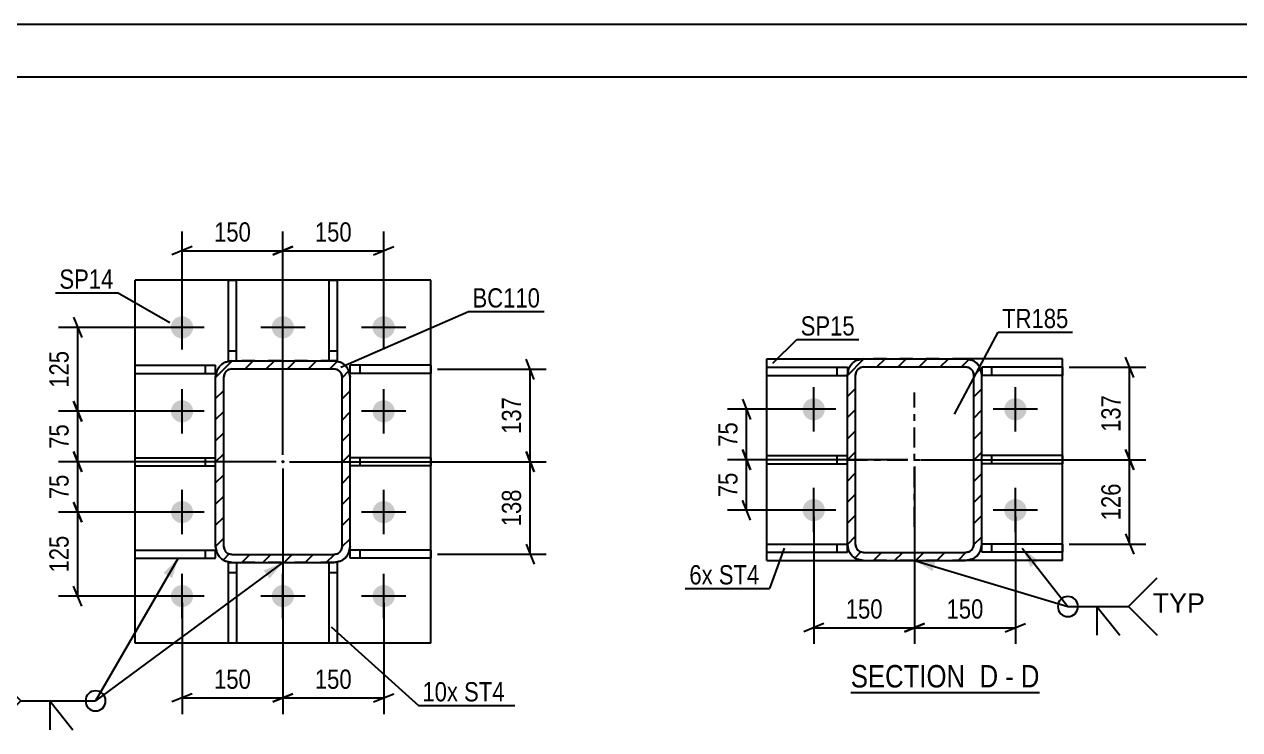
# Model space of a CAD drawing. Header units: millimetres. Extents: x -156 to 1033, y -616 to 225.
# Drawn here: x -64.5 to 116.4, y -424.5 to -319.5 of the extents above; entities that cross this region are included whole.
import ezdxf

# ---------------------------------------------------------------- set-up
doc = ezdxf.new("R2010")
doc.units = ezdxf.units.MM
doc.linetypes.add('DXK_LINE_DOT2', pattern=[3.9198, 1.9599, -1.9599])
doc.linetypes.add('DXK_LINE_DOT3', pattern=[5.9187, 2.979, -0.9799, 0.9799, -0.9799])
doc.styles.add('Arial', font='ARIAL.TTF', dxfattribs={"height": 0.2})
doc.styles.add('Arial Narrow', font='ARIALN.TTF', dxfattribs={"height": 0.2})

# ---------------------------------------------------------------- blocks, each defined once
blk = doc.blocks.new('Unknown-404205526-17 - 6060')
at = {"color": 6, "linetype": 'Continuous'}
blk.add_line((58.5, -418.98), (86.57, -418.98), dxfattribs=at)
at = {"color": 0, "linetype": 'Continuous'}
for points in [[(76.61, -418.23), (76.61, -414.73), (58.5, -414.73), (58.5, -418.23)], [(80.43, -418.23), (80.43, -414.73), (77.66, -414.73), (77.66, -418.23)], [(82.75, -418.23), (82.75, -414.73), (81.48, -414.73), (81.48, -418.23)], [(86.57, -418.23), (86.57, -414.73), (83.8, -414.73), (83.8, -418.23)]]:
    blk.add_wipeout(points, dxfattribs=at)
at = {"color": 7, "linetype": 'Continuous', "style": 'Arial Narrow'}
for s, p in [('SECTION ', (58.5, -418.23)), ('D', (77.66, -418.23)), ('D', (83.8, -418.23)), ('-', (81.48, -418.23))]:
    blk.add_text(s, height=3.34, dxfattribs=at).set_placement(p)
blk = doc.blocks.new('Part-404205526-3824 - 3719')
at = {"color": 2, "linetype": 'Continuous'}
for p, q in [((-48, -411.63), (-48, -357.63)), ((-4, -357.63), (-48, -357.63)), ((-4, -411.63), (-4, -357.63)), ((-4, -411.63), (-48, -411.63))]:
    blk.add_line(p, q, dxfattribs=at)
blk = doc.blocks.new('Part-404205526-3891 - 3719')
at = {"color": 2, "linetype": 'Continuous'}
for p, q in [((-48, -398.98), (-48, -397.78)), ((-48, -397.78), (-36, -397.78)), ((-36, -398.98), (-36, -397.78)), ((-48, -398.98), (-36, -398.98))]:
    blk.add_line(p, q, dxfattribs=at)
at = {"color": 7, "linetype": 'DXK_LINE_DOT2'}
blk.add_line((-37.5, -398.98), (-37.5, -397.78), dxfattribs=at)
blk = doc.blocks.new('Part-404205526-3876 - 3719')
at = {"color": 2, "linetype": 'Continuous'}
for p, q in [((-4, -397.78), (-16, -397.78)), ((-16, -398.98), (-16, -397.78)), ((-4, -397.78), (-4, -398.98)), ((-4, -398.98), (-16, -398.98))]:
    blk.add_line(p, q, dxfattribs=at)
at = {"color": 7, "linetype": 'DXK_LINE_DOT2'}
blk.add_line((-14.5, -398.98), (-14.5, -397.78), dxfattribs=at)
blk = doc.blocks.new('Part-404205526-3881 - 3719')
at = {"color": 2, "linetype": 'Continuous'}
for p, q in [((-4, -370.28), (-16, -370.28)), ((-16, -371.48), (-16, -370.28)), ((-4, -370.28), (-4, -371.48)), ((-4, -371.48), (-16, -371.48))]:
    blk.add_line(p, q, dxfattribs=at)
at = {"color": 7, "linetype": 'DXK_LINE_DOT2'}
blk.add_line((-14.5, -371.48), (-14.5, -370.28), dxfattribs=at)
blk = doc.blocks.new('Part-404205526-3886 - 3719')
at = {"color": 2, "linetype": 'Continuous'}
for p, q in [((-4, -384.03), (-16, -384.03)), ((-4, -384.03), (-4, -385.23)), ((-4, -385.23), (-16, -385.23))]:
    blk.add_line(p, q, dxfattribs=at)
at = {"color": 7, "linetype": 'DXK_LINE_DOT2'}
for p, q in [((-16, -385.23), (-16, -384.03)), ((-14.5, -385.23), (-14.5, -384.03))]:
    blk.add_line(p, q, dxfattribs=at)
blk = doc.blocks.new('Part-404205526-3896 - 3719')
at = {"color": 2, "linetype": 'Continuous'}
for p, q in [((-48, -371.48), (-48, -370.28)), ((-48, -370.28), (-36, -370.28)), ((-36, -371.48), (-36, -370.28)), ((-48, -371.48), (-36, -371.48))]:
    blk.add_line(p, q, dxfattribs=at)
at = {"color": 7, "linetype": 'DXK_LINE_DOT2'}
blk.add_line((-37.5, -371.48), (-37.5, -370.28), dxfattribs=at)
blk = doc.blocks.new('Part-404205526-3901 - 3719')
at = {"color": 2, "linetype": 'Continuous'}
for p, q in [((-48, -385.23), (-48, -384.03)), ((-48, -384.03), (-36, -384.03)), ((-48, -385.23), (-36, -385.23))]:
    blk.add_line(p, q, dxfattribs=at)
at = {"color": 7, "linetype": 'DXK_LINE_DOT2'}
for p, q in [((-37.5, -385.23), (-37.5, -384.03)), ((-36, -385.23), (-36, -384.03))]:
    blk.add_line(p, q, dxfattribs=at)
blk = doc.blocks.new('Part-404205526-3906 - 3719')
at = {"color": 2, "linetype": 'Continuous'}
for p, q in [((-34.1, -369.63), (-34.1, -357.63)), ((-34.1, -357.63), (-32.9, -357.63)), ((-32.9, -369.63), (-32.9, -357.63)), ((-34.1, -369.63), (-33.6, -369.63))]:
    blk.add_line(p, q, dxfattribs=at)
at = {"color": 7, "linetype": 'DXK_LINE_DOT2'}
for p, q in [((-34.1, -368.13), (-32.9, -368.13)), ((-33.6, -369.63), (-32.9, -369.63))]:
    blk.add_line(p, q, dxfattribs=at)
blk = doc.blocks.new('Part-404205526-3911 - 3719')
at = {"color": 2, "linetype": 'Continuous'}
for p, q in [((-19.1, -369.63), (-19.1, -357.63)), ((-19.1, -357.63), (-17.9, -357.63)), ((-17.9, -357.63), (-17.9, -369.63)), ((-17.9, -369.63), (-18.4, -369.63))]:
    blk.add_line(p, q, dxfattribs=at)
at = {"color": 7, "linetype": 'DXK_LINE_DOT2'}
for p, q in [((-19.1, -368.13), (-17.9, -368.13)), ((-18.4, -369.63), (-19.1, -369.63))]:
    blk.add_line(p, q, dxfattribs=at)
blk = doc.blocks.new('Part-404205526-3916 - 3719')
at = {"color": 2, "linetype": 'Continuous'}
for p, q in [((-34.1, -411.63), (-34.1, -399.63)), ((-34.1, -399.63), (-33.6, -399.63)), ((-32.9, -399.63), (-32.9, -411.63)), ((-32.9, -411.63), (-34.1, -411.63))]:
    blk.add_line(p, q, dxfattribs=at)
at = {"color": 7, "linetype": 'DXK_LINE_DOT2'}
for p, q in [((-33.6, -399.63), (-32.9, -399.63)), ((-34.1, -401.13), (-32.9, -401.13))]:
    blk.add_line(p, q, dxfattribs=at)
blk = doc.blocks.new('Part-404205526-3921 - 3719')
at = {"color": 2, "linetype": 'Continuous'}
for p, q in [((-19.1, -411.63), (-19.1, -399.63)), ((-17.9, -399.63), (-18.4, -399.63)), ((-17.9, -399.63), (-17.9, -411.63)), ((-17.9, -411.63), (-19.1, -411.63))]:
    blk.add_line(p, q, dxfattribs=at)
at = {"color": 7, "linetype": 'DXK_LINE_DOT2'}
for p, q in [((-18.4, -399.63), (-19.1, -399.63)), ((-19.1, -401.13), (-17.9, -401.13))]:
    blk.add_line(p, q, dxfattribs=at)
blk = doc.blocks.new('Part-404205526-3942 - 3719')
at = {"linetype": 'Continuous'}
h = blk.add_hatch(dxfattribs=at)
h.set_pattern_fill('', scale=0.7, style=0, pattern_type=0)
h.set_pattern_definition([(45, (-36.0003, -397.2273), (-1.57154, 1.57154), [])])
h.paths.add_polyline_path([(-36, -372.03), (-36, -397.23), (-35.82, -398.15), (-35.3, -398.92), (-34.52, -399.44), (-33.6, -399.63), (-18.4, -399.63), (-17.48, -399.44), (-16.7, -398.92), (-16.18, -398.15), (-16, -397.23), (-16, -372.03), (-16.18, -371.11), (-16.7, -370.33), (-17.48, -369.81), (-18.4, -369.63), (-33.6, -369.63), (-34.52, -369.81), (-35.3, -370.33), (-35.82, -371.11)])
h.paths.add_polyline_path([(-34.45, -371.18), (-34.06, -370.92), (-33.6, -370.83), (-18.4, -370.83), (-17.94, -370.92), (-17.55, -371.18), (-17.29, -371.57), (-17.2, -372.03), (-17.2, -397.23), (-17.29, -397.69), (-17.55, -398.08), (-17.94, -398.34), (-18.4, -398.43), (-33.6, -398.43), (-34.06, -398.34), (-34.45, -398.08), (-34.71, -397.69), (-34.8, -397.23), (-34.8, -372.03), (-34.71, -371.57)])
blk.add_hatch(color=30, dxfattribs=at).paths.add_polyline_path([(-26, -384.73, -1), (-26, -384.53, -1)])
at = {"color": 7, "linetype": 'DXK_LINE_DOT2'}
for p, q in [((-34.52, -369.81), (-33.6, -369.63)), ((-18.4, -369.63), (-33.6, -369.63)), ((-18.4, -369.63), (-17.48, -369.81)), ((-36, -372.03), (-35.82, -371.11)), ((-36, -397.23), (-36, -372.03)), ((-34.71, -371.57), (-34.8, -372.03)), ((-34.8, -397.23), (-34.8, -372.03)), ((-33.6, -370.83), (-34.06, -370.92)), ((-33.6, -370.83), (-18.4, -370.83)), ((-17.94, -370.92), (-18.4, -370.83)), ((-17.2, -372.03), (-17.29, -371.57)), ((-17.2, -397.23), (-17.2, -372.03)), ((-16.18, -371.11), (-16, -372.03)), ((-16, -397.23), (-16, -372.03)), ((-35.82, -398.15), (-36, -397.23)), ((-34.8, -397.23), (-34.71, -397.69)), ((-17.29, -397.69), (-17.2, -397.23)), ((-16, -397.23), (-16.18, -398.15)), ((-33.6, -399.63), (-34.52, -399.44)), ((-34.06, -398.34), (-33.6, -398.43)), ((-33.6, -398.43), (-18.4, -398.43)), ((-18.4, -399.63), (-33.6, -399.63)), ((-18.4, -398.43), (-17.94, -398.34)), ((-17.48, -399.44), (-18.4, -399.63))]:
    blk.add_line(p, q, dxfattribs=at)
at = {"color": 2, "linetype": 'Continuous'}
for p, q in [((-33.6, -369.63), (-34.52, -369.81)), ((-33.6, -369.63), (-18.4, -369.63)), ((-17.48, -369.81), (-18.4, -369.63)), ((-35.82, -371.11), (-36, -372.03)), ((-36, -397.23), (-36, -372.03)), ((-34.8, -372.03), (-34.71, -371.57)), ((-34.8, -397.23), (-34.8, -372.03)), ((-34.06, -370.92), (-33.6, -370.83)), ((-33.6, -370.83), (-18.4, -370.83)), ((-18.4, -370.83), (-17.94, -370.92)), ((-17.29, -371.57), (-17.2, -372.03)), ((-17.2, -397.23), (-17.2, -372.03)), ((-16, -372.03), (-16.18, -371.11)), ((-16, -397.23), (-16, -372.03)), ((-36, -397.23), (-35.82, -398.15)), ((-34.71, -397.69), (-34.8, -397.23)), ((-17.2, -397.23), (-17.29, -397.69)), ((-16.18, -398.15), (-16, -397.23)), ((-34.52, -399.44), (-33.6, -399.63)), ((-33.6, -398.43), (-34.06, -398.34)), ((-33.6, -398.43), (-18.4, -398.43)), ((-33.6, -399.63), (-18.4, -399.63)), ((-17.94, -398.34), (-18.4, -398.43)), ((-18.4, -399.63), (-17.48, -399.44))]:
    blk.add_line(p, q, dxfattribs=at)
at = {"color": 7, "linetype": 'DXK_LINE_DOT3'}
blk.add_line((-26, -384.63), (-26, -384.63), dxfattribs=at)
at = {"color": 30, "linetype": 'DXK_LINE_DOT3'}
blk.add_line((-26, -384.63), (-26, -384.63), dxfattribs=at)
at = {"color": 30, "linetype": 'Continuous'}
blk.add_circle((-26, -384.63), 0.1, dxfattribs=at)
at = {"color": 7, "linetype": 'DXK_LINE_DOT2'}
for centre, radius, start, end in [((-33.6, -372.03), 2.4, 112.5, 157.5), ((-18.4, -372.03), 2.4, 22.5, 67.5), ((-33.6, -372.03), 1.2, 112.5, 157.5), ((-18.4, -372.03), 1.2, 22.5, 67.5), ((-33.6, -397.23), 1.2, 202.5, 247.5), ((-18.4, -397.23), 1.2, 292.5, 337.5), ((-33.6, -397.23), 2.4, 202.5, 247.5), ((-18.4, -397.23), 2.4, 292.5, 337.5)]:
    blk.add_arc(centre, radius, start, end, dxfattribs=at)
at = {"color": 2, "linetype": 'Continuous'}
for centre, radius, start, end in [((-33.6, -372.03), 2.4, 112.5, 157.5), ((-18.4, -372.03), 2.4, 22.5, 67.5), ((-33.6, -372.03), 1.2, 112.5, 157.5), ((-18.4, -372.03), 1.2, 22.5, 67.5), ((-33.6, -397.23), 1.2, 202.5, 247.5), ((-18.4, -397.23), 1.2, 292.5, 337.5), ((-33.6, -397.23), 2.4, 202.5, 247.5), ((-18.4, -397.23), 2.4, 292.5, 337.5)]:
    blk.add_arc(centre, radius, start, end, dxfattribs=at)
blk = doc.blocks.new('Bolt-404205526-3991 - 3719')
at = {"linetype": 'Continuous'}
for points in [[(-42.65, -364.63, -1), (-39.35, -364.63, -1)], [(-27.65, -364.63, -1), (-24.35, -364.63, -1)], [(-12.65, -364.63, -1), (-9.35, -364.63, -1)], [(-42.65, -377.13, -1), (-39.35, -377.13, -1)], [(-12.65, -377.13, -1), (-9.35, -377.13, -1)], [(-42.65, -392.13, -1), (-39.35, -392.13, -1)], [(-12.65, -392.13, -1), (-9.35, -392.13, -1)], [(-42.65, -404.63, -1), (-39.35, -404.63, -1)], [(-27.65, -404.63, -1), (-24.35, -404.63, -1)], [(-12.65, -404.63, -1), (-9.35, -404.63, -1)]]:
    blk.add_hatch(color=1, dxfattribs=at).paths.add_polyline_path(points)
at = {"color": 1, "linetype": 'Continuous'}
for p, q in [((-41, -367.93), (-41, -361.33)), ((-26, -367.93), (-26, -361.33)), ((-11, -367.93), (-11, -361.33)), ((-37.7, -364.63), (-44.3, -364.63)), ((-22.7, -364.63), (-29.3, -364.63)), ((-7.7, -364.63), (-14.3, -364.63)), ((-41, -380.43), (-41, -373.83)), ((-11, -380.43), (-11, -373.83)), ((-37.7, -377.13), (-44.3, -377.13)), ((-7.7, -377.13), (-14.3, -377.13)), ((-41, -395.43), (-41, -388.83)), ((-11, -395.43), (-11, -388.83)), ((-37.7, -392.13), (-44.3, -392.13)), ((-7.7, -392.13), (-14.3, -392.13)), ((-41, -407.93), (-41, -401.33)), ((-26, -407.93), (-26, -401.33)), ((-11, -407.93), (-11, -401.33)), ((-37.7, -404.63), (-44.3, -404.63)), ((-22.7, -404.63), (-29.3, -404.63)), ((-7.7, -404.63), (-14.3, -404.63))]:
    blk.add_line(p, q, dxfattribs=at)
blk = doc.blocks.new('Part-404205526-6177 - 6060')
at = {"color": 2, "linetype": 'Continuous'}
for p, q in [((45.99, -371.78), (45.99, -370.58)), ((45.99, -370.58), (57.99, -370.58)), ((57.99, -370.58), (57.99, -371.73)), ((45.99, -371.78), (57.99, -371.78))]:
    blk.add_line(p, q, dxfattribs=at)
at = {"color": 7, "linetype": 'DXK_LINE_DOT2'}
for p, q in [((56.49, -371.78), (56.49, -370.58)), ((57.99, -371.73), (57.99, -371.78))]:
    blk.add_line(p, q, dxfattribs=at)
blk = doc.blocks.new('Part-404205526-6172 - 6060')
at = {"color": 2, "linetype": 'Continuous'}
for p, q in [((45.99, -398.08), (45.99, -396.88)), ((45.99, -396.88), (57.99, -396.88)), ((57.99, -398.08), (57.99, -396.93)), ((45.99, -398.08), (57.99, -398.08))]:
    blk.add_line(p, q, dxfattribs=at)
at = {"color": 7, "linetype": 'DXK_LINE_DOT2'}
for p, q in [((56.49, -398.08), (56.49, -396.88)), ((57.99, -396.93), (57.99, -396.88)), ((57.99, -396.88), (57.99, -396.93))]:
    blk.add_line(p, q, dxfattribs=at)
blk = doc.blocks.new('Part-404205526-6141 - 6060')
at = {"color": 2, "linetype": 'Continuous'}
for p, q in [((45.99, -399.33), (45.99, -369.33)), ((45.99, -369.33), (60.39, -369.33)), ((89.99, -369.33), (75.59, -369.33)), ((89.99, -399.33), (89.99, -369.33)), ((45.99, -399.33), (60.39, -399.33)), ((89.99, -399.33), (75.59, -399.33))]:
    blk.add_line(p, q, dxfattribs=at)
at = {"color": 7, "linetype": 'DXK_LINE_DOT2'}
for p, q in [((75.59, -369.33), (60.39, -369.33)), ((75.59, -399.33), (60.39, -399.33))]:
    blk.add_line(p, q, dxfattribs=at)
blk = doc.blocks.new('Part-404205526-6157 - 6060')
at = {"color": 2, "linetype": 'Continuous'}
for p, q in [((89.99, -396.88), (77.99, -396.88)), ((77.99, -398.08), (77.99, -396.93)), ((89.99, -396.88), (89.99, -398.08)), ((89.99, -398.08), (77.99, -398.08))]:
    blk.add_line(p, q, dxfattribs=at)
at = {"color": 7, "linetype": 'DXK_LINE_DOT2'}
for p, q in [((77.99, -396.93), (77.99, -396.88)), ((77.99, -396.88), (77.99, -396.93)), ((79.49, -398.08), (79.49, -396.88))]:
    blk.add_line(p, q, dxfattribs=at)
blk = doc.blocks.new('Part-404205526-6162 - 6060')
at = {"color": 2, "linetype": 'Continuous'}
for p, q in [((89.99, -370.58), (77.99, -370.58)), ((77.99, -370.58), (77.99, -371.73)), ((89.99, -370.58), (89.99, -371.78)), ((89.99, -371.78), (77.99, -371.78))]:
    blk.add_line(p, q, dxfattribs=at)
at = {"color": 7, "linetype": 'DXK_LINE_DOT2'}
for p, q in [((79.49, -371.78), (79.49, -370.58)), ((77.99, -371.73), (77.99, -371.78))]:
    blk.add_line(p, q, dxfattribs=at)
blk = doc.blocks.new('Part-404205526-6167 - 6060')
at = {"color": 2, "linetype": 'Continuous'}
for p, q in [((89.99, -383.73), (77.99, -383.73)), ((89.99, -384.93), (77.99, -384.93)), ((89.99, -383.73), (89.99, -384.93))]:
    blk.add_line(p, q, dxfattribs=at)
at = {"color": 7, "linetype": 'DXK_LINE_DOT2'}
for p, q in [((77.99, -384.93), (77.99, -383.73)), ((79.49, -384.93), (79.49, -383.73))]:
    blk.add_line(p, q, dxfattribs=at)
blk = doc.blocks.new('Part-404205526-6182 - 6060')
at = {"color": 2, "linetype": 'Continuous'}
for p, q in [((45.99, -384.93), (45.99, -383.73)), ((45.99, -383.73), (57.99, -383.73)), ((45.99, -384.93), (57.99, -384.93))]:
    blk.add_line(p, q, dxfattribs=at)
at = {"color": 7, "linetype": 'DXK_LINE_DOT2'}
for p, q in [((56.49, -384.93), (56.49, -383.73)), ((57.99, -384.93), (57.99, -383.73))]:
    blk.add_line(p, q, dxfattribs=at)
blk = doc.blocks.new('Part-404205526-6188 - 6060')
at = {"linetype": 'Continuous'}
h = blk.add_hatch(dxfattribs=at)
h.set_pattern_fill('', scale=0.7, style=0, pattern_type=0)
h.set_pattern_definition([(45, (57.9883, -396.9337), (-1.57154, 1.57154), [])])
h.paths.add_polyline_path([(57.99, -371.73), (57.99, -396.93), (58.17, -397.85), (58.69, -398.63), (59.47, -399.15), (60.39, -399.33), (75.59, -399.33), (76.51, -399.15), (77.29, -398.63), (77.81, -397.85), (77.99, -396.93), (77.99, -371.73), (77.81, -370.82), (77.29, -370.04), (76.51, -369.52), (75.59, -369.33), (60.39, -369.33), (59.47, -369.52), (58.69, -370.04), (58.17, -370.82)])
h.paths.add_polyline_path([(59.54, -370.89), (59.93, -370.63), (60.39, -370.53), (75.59, -370.53), (76.05, -370.63), (76.44, -370.89), (76.7, -371.27), (76.79, -371.73), (76.79, -396.93), (76.7, -397.39), (76.44, -397.78), (76.05, -398.04), (75.59, -398.13), (60.39, -398.13), (59.93, -398.04), (59.54, -397.78), (59.28, -397.39), (59.19, -396.93), (59.19, -371.73), (59.28, -371.27)])
at = {"color": 7, "linetype": 'DXK_LINE_DOT2'}
for p, q in [((59.47, -369.52), (60.39, -369.33)), ((60.39, -370.53), (59.93, -370.63)), ((60.39, -369.33), (75.59, -369.33)), ((60.39, -370.53), (75.59, -370.53)), ((75.59, -369.33), (76.51, -369.52)), ((76.05, -370.63), (75.59, -370.53)), ((57.99, -371.73), (58.17, -370.82)), ((57.99, -396.93), (57.99, -371.73)), ((59.28, -371.27), (59.19, -371.73)), ((59.19, -396.93), (59.19, -371.73)), ((76.79, -371.73), (76.7, -371.27)), ((76.79, -396.93), (76.79, -371.73)), ((77.81, -370.82), (77.99, -371.73)), ((77.99, -396.93), (77.99, -371.73)), ((58.17, -397.85), (57.99, -396.93)), ((59.19, -396.93), (59.28, -397.39)), ((76.7, -397.39), (76.79, -396.93)), ((77.99, -396.93), (77.81, -397.85)), ((60.39, -399.33), (59.47, -399.15)), ((59.93, -398.04), (60.39, -398.13)), ((60.39, -398.13), (75.59, -398.13)), ((60.39, -399.33), (75.59, -399.33)), ((75.59, -398.13), (76.05, -398.04)), ((76.51, -399.15), (75.59, -399.33))]:
    blk.add_line(p, q, dxfattribs=at)
at = {"color": 2, "linetype": 'Continuous'}
for p, q in [((60.39, -369.33), (59.47, -369.52)), ((59.93, -370.63), (60.39, -370.53)), ((60.39, -369.33), (75.59, -369.33)), ((60.39, -370.53), (75.59, -370.53)), ((76.51, -369.52), (75.59, -369.33)), ((75.59, -370.53), (76.05, -370.63)), ((58.17, -370.82), (57.99, -371.73)), ((57.99, -396.93), (57.99, -371.73)), ((59.19, -371.73), (59.28, -371.27)), ((59.19, -396.93), (59.19, -371.73)), ((76.7, -371.27), (76.79, -371.73)), ((76.79, -396.93), (76.79, -371.73)), ((77.99, -371.73), (77.81, -370.82)), ((77.99, -396.93), (77.99, -371.73)), ((57.99, -396.93), (58.17, -397.85)), ((59.28, -397.39), (59.19, -396.93)), ((76.79, -396.93), (76.7, -397.39)), ((77.81, -397.85), (77.99, -396.93)), ((59.47, -399.15), (60.39, -399.33)), ((60.39, -398.13), (59.93, -398.04)), ((60.39, -398.13), (75.59, -398.13)), ((60.39, -399.33), (75.59, -399.33)), ((76.05, -398.04), (75.59, -398.13)), ((75.59, -399.33), (76.51, -399.15))]:
    blk.add_line(p, q, dxfattribs=at)
at = {"color": 7, "linetype": 'DXK_LINE_DOT3'}
for p, q in [((67.99, -394.33), (67.99, -374.33)), ((57.99, -384.33), (77.99, -384.33))]:
    blk.add_line(p, q, dxfattribs=at)
at = {"color": 7, "linetype": 'DXK_LINE_DOT2'}
for centre, radius, start, end in [((60.39, -371.73), 2.4, 112.5, 157.5), ((60.39, -371.73), 1.2, 112.5, 157.5), ((75.59, -371.73), 1.2, 22.5, 67.5), ((75.59, -371.73), 2.4, 22.5, 67.5), ((60.39, -396.93), 1.2, 202.5, 247.5), ((75.59, -396.93), 1.2, 292.5, 337.5), ((60.39, -396.93), 2.4, 202.5, 247.5), ((75.59, -396.93), 2.4, 292.5, 337.5)]:
    blk.add_arc(centre, radius, start, end, dxfattribs=at)
at = {"color": 2, "linetype": 'Continuous'}
for centre, radius, start, end in [((60.39, -371.73), 2.4, 112.5, 157.5), ((60.39, -371.73), 1.2, 112.5, 157.5), ((75.59, -371.73), 1.2, 22.5, 67.5), ((75.59, -371.73), 2.4, 22.5, 67.5), ((60.39, -396.93), 1.2, 202.5, 247.5), ((75.59, -396.93), 1.2, 292.5, 337.5), ((60.39, -396.93), 2.4, 202.5, 247.5), ((75.59, -396.93), 2.4, 292.5, 337.5)]:
    blk.add_arc(centre, radius, start, end, dxfattribs=at)
blk = doc.blocks.new('Bolt-404205526-6234 - 6060')
at = {"linetype": 'Continuous'}
for points in [[(51.34, -376.83, -1), (54.64, -376.83, -1)], [(81.34, -376.83, -1), (84.64, -376.83, -1)], [(51.34, -391.83, -1), (54.64, -391.83, -1)], [(81.34, -391.83, -1), (84.64, -391.83, -1)]]:
    blk.add_hatch(color=1, dxfattribs=at).paths.add_polyline_path(points)
at = {"color": 1, "linetype": 'Continuous'}
for p, q in [((52.99, -380.13), (52.99, -373.53)), ((82.99, -380.13), (82.99, -373.53)), ((56.29, -376.83), (49.69, -376.83)), ((86.29, -376.83), (79.69, -376.83)), ((52.99, -395.13), (52.99, -388.53)), ((82.99, -395.13), (82.99, -388.53)), ((56.29, -391.83), (49.69, -391.83)), ((86.29, -391.83), (79.69, -391.83))]:
    blk.add_line(p, q, dxfattribs=at)
blk = doc.blocks.new('StraightDimension-404205526-22895 - 5400')
at = {"color": 7, "linetype": 'Continuous'}
blk.add_line((-78.32, -327.34), (867.58, -327.34), dxfattribs=at)
blk = doc.blocks.new('StraightDimension-404205526-22947 - 5400')
at = {"color": 7, "linetype": 'Continuous'}
blk.add_line((-77.32, -319.53), (866.58, -319.53), dxfattribs=at)
blk = doc.blocks.new('StraightDimension-404205526-4006 - 3719')
at = {"color": 7, "linetype": 'Continuous'}
for p, q in [((11.39, -386.13), (10.19, -383.13)), ((-25, -384.63), (13.19, -384.63)), ((10.79, -398.38), (10.79, -384.63)), ((10.19, -396.88), (11.39, -399.88)), ((-3, -398.38), (13.19, -398.38))]:
    blk.add_line(p, q, dxfattribs=at)
at = {"color": 0}
blk.add_wipeout([(10.04, -388.16), (5.84, -388.16), (5.84, -394.84), (10.04, -394.84)], dxfattribs=at)
at = {"color": 3, "style": 'Arial Narrow'}
blk.add_text('138', height=2.863, rotation=90.0002, dxfattribs=at).set_placement((9.44, -394.24))
blk = doc.blocks.new('StraightDimension-404205526-24130 - 3719')
at = {"color": 7, "linetype": 'Continuous'}
for p, q in [((-26, -383.63), (-26, -350.37)), ((-11, -363.63), (-11, -350.37)), ((-24.5, -352.62), (-27.5, -353.82)), ((-12.5, -353.82), (-9.5, -352.62)), ((-26, -353.22), (-11, -353.22))]:
    blk.add_line(p, q, dxfattribs=at)
at = {"color": 0}
blk.add_wipeout([(-15.16, -352.47), (-15.16, -348.27), (-21.84, -348.27), (-21.84, -352.47)], dxfattribs=at)
at = {"color": 3, "style": 'Arial Narrow'}
blk.add_text('150', height=2.863, dxfattribs=at).set_placement((-21.24, -351.87))
blk = doc.blocks.new('StraightDimension-404205526-3999 - 3719')
at = {"color": 7, "linetype": 'Continuous'}
for p, q in [((11.39, -372.38), (10.19, -369.38)), ((-3, -370.88), (13.19, -370.88)), ((10.79, -384.63), (10.79, -370.88)), ((10.19, -383.13), (11.39, -386.13)), ((-25, -384.63), (13.19, -384.63))]:
    blk.add_line(p, q, dxfattribs=at)
at = {"color": 0}
blk.add_wipeout([(10.04, -374.41), (5.84, -374.41), (5.84, -381.09), (10.04, -381.09)], dxfattribs=at)
at = {"color": 3, "style": 'Arial Narrow'}
blk.add_text('137', height=2.863, rotation=90.0002, dxfattribs=at).set_placement((9.44, -380.49))
blk = doc.blocks.new('StraightDimension-404205526-24126 - 3719')
at = {"color": 7, "linetype": 'Continuous'}
for p, q in [((-41, -363.63), (-41, -350.37)), ((-26, -383.63), (-26, -350.37)), ((-39.5, -352.62), (-42.5, -353.82)), ((-27.5, -353.82), (-24.5, -352.62)), ((-41, -353.22), (-26, -353.22))]:
    blk.add_line(p, q, dxfattribs=at)
at = {"color": 0}
blk.add_wipeout([(-30.16, -352.47), (-30.16, -348.27), (-36.84, -348.27), (-36.84, -352.47)], dxfattribs=at)
at = {"color": 3, "style": 'Arial Narrow'}
blk.add_text('150', height=2.863, dxfattribs=at).set_placement((-36.24, -351.87))
blk = doc.blocks.new('StraightDimension-404205526-24134 - 3719')
at = {"color": 7, "linetype": 'Continuous'}
for p, q in [((-26, -385.63), (-26, -422.18)), ((-41, -405.63), (-41, -422.18)), ((-39.5, -419.18), (-42.5, -420.38)), ((-27.5, -420.38), (-24.5, -419.18)), ((-41, -419.78), (-26, -419.78))]:
    blk.add_line(p, q, dxfattribs=at)
at = {"color": 0}
blk.add_wipeout([(-30.16, -419.03), (-30.16, -414.83), (-36.84, -414.83), (-36.84, -419.03)], dxfattribs=at)
at = {"color": 3, "style": 'Arial Narrow'}
blk.add_text('150', height=2.863, dxfattribs=at).set_placement((-36.24, -418.43))
blk = doc.blocks.new('StraightDimension-404205526-24141 - 3719')
at = {"color": 7, "linetype": 'Continuous'}
for p, q in [((-26, -385.63), (-26, -422.18)), ((-11, -405.63), (-11, -422.18)), ((-24.5, -419.18), (-27.5, -420.38)), ((-12.5, -420.38), (-9.5, -419.18)), ((-26, -419.78), (-11, -419.78))]:
    blk.add_line(p, q, dxfattribs=at)
at = {"color": 0}
blk.add_wipeout([(-15.16, -419.03), (-15.16, -414.83), (-21.84, -414.83), (-21.84, -419.03)], dxfattribs=at)
at = {"color": 3, "style": 'Arial Narrow'}
blk.add_text('150', height=2.863, dxfattribs=at).set_placement((-21.24, -418.43))
blk = doc.blocks.new('StraightDimension-404205526-24172 - 3719')
at = {"color": 7, "linetype": 'Continuous'}
for p, q in [((-57.13, -363.13), (-55.93, -366.13)), ((-42, -364.63), (-59.38, -364.63)), ((-56.53, -377.13), (-56.53, -364.63)), ((-55.93, -378.63), (-57.13, -375.63)), ((-42, -377.13), (-59.38, -377.13))]:
    blk.add_line(p, q, dxfattribs=at)
at = {"color": 0}
blk.add_wipeout([(-57.28, -367.54), (-61.48, -367.54), (-61.48, -374.22), (-57.28, -374.22)], dxfattribs=at)
at = {"color": 3, "style": 'Arial Narrow'}
blk.add_text('125', height=2.863, rotation=90.0002, dxfattribs=at).set_placement((-57.88, -373.62))
blk = doc.blocks.new('StraightDimension-404205526-24173 - 3719')
at = {"color": 7, "linetype": 'Continuous'}
for p, q in [((-57.13, -375.63), (-55.93, -378.63)), ((-42, -377.13), (-59.38, -377.13)), ((-56.53, -384.63), (-56.53, -377.13)), ((-55.93, -386.13), (-57.13, -383.13)), ((-27, -384.63), (-59.38, -384.63))]:
    blk.add_line(p, q, dxfattribs=at)
at = {"color": 0}
blk.add_wipeout([(-57.28, -378.45), (-61.48, -378.45), (-61.48, -383.31), (-57.28, -383.31)], dxfattribs=at)
at = {"color": 3, "style": 'Arial Narrow'}
blk.add_text('75', height=2.863, rotation=90.0002, dxfattribs=at).set_placement((-57.88, -382.71))
blk = doc.blocks.new('StraightDimension-404205526-24174 - 3719')
at = {"color": 7, "linetype": 'Continuous'}
for p, q in [((-57.13, -383.13), (-55.93, -386.13)), ((-27, -384.63), (-59.38, -384.63)), ((-56.53, -392.13), (-56.53, -384.63)), ((-42, -392.13), (-59.38, -392.13)), ((-55.93, -393.63), (-57.13, -390.63))]:
    blk.add_line(p, q, dxfattribs=at)
at = {"color": 0}
blk.add_wipeout([(-57.28, -385.95), (-61.48, -385.95), (-61.48, -390.81), (-57.28, -390.81)], dxfattribs=at)
at = {"color": 3, "style": 'Arial Narrow'}
blk.add_text('75', height=2.863, rotation=90.0002, dxfattribs=at).set_placement((-57.88, -390.21))
blk = doc.blocks.new('StraightDimension-404205526-24175 - 3719')
at = {"color": 7, "linetype": 'Continuous'}
for p, q in [((-42, -392.13), (-59.38, -392.13)), ((-57.13, -390.63), (-55.93, -393.63)), ((-56.53, -404.63), (-56.53, -392.13)), ((-55.93, -406.13), (-57.13, -403.13)), ((-42, -404.63), (-59.38, -404.63))]:
    blk.add_line(p, q, dxfattribs=at)
at = {"color": 0}
blk.add_wipeout([(-57.28, -395.04), (-61.48, -395.04), (-61.48, -401.72), (-57.28, -401.72)], dxfattribs=at)
at = {"color": 3, "style": 'Arial Narrow'}
blk.add_text('125', height=2.863, rotation=90.0002, dxfattribs=at).set_placement((-57.88, -401.12))
blk = doc.blocks.new('StraightDimension-404205526-6241 - 6060')
at = {"color": 7, "linetype": 'Continuous'}
for p, q in [((67.99, -385.33), (67.99, -411.73)), ((82.99, -392.83), (82.99, -411.73)), ((69.49, -408.73), (66.49, -409.93)), ((67.99, -409.33), (82.99, -409.33)), ((81.49, -409.93), (84.49, -408.73))]:
    blk.add_line(p, q, dxfattribs=at)
at = {"color": 0}
blk.add_wipeout([(78.83, -408.58), (78.83, -404.38), (72.15, -404.38), (72.15, -408.58)], dxfattribs=at)
at = {"color": 3, "style": 'Arial Narrow'}
blk.add_text('150', height=2.863, dxfattribs=at).set_placement((72.75, -407.98))
blk = doc.blocks.new('StraightDimension-404205526-6262 - 6060')
at = {"color": 7, "linetype": 'Continuous'}
for p, q in [((42.39, -382.83), (43.59, -385.83)), ((66.99, -384.33), (40.14, -384.33)), ((42.99, -391.83), (42.99, -384.33)), ((43.59, -393.33), (42.39, -390.33)), ((51.99, -391.83), (40.14, -391.83))]:
    blk.add_line(p, q, dxfattribs=at)
at = {"color": 0}
blk.add_wipeout([(42.24, -385.66), (38.04, -385.66), (38.04, -390.51), (42.24, -390.51)], dxfattribs=at)
at = {"color": 3, "style": 'Arial Narrow'}
blk.add_text('75', height=2.863, rotation=90.0002, dxfattribs=at).set_placement((41.64, -389.91))
blk = doc.blocks.new('StraightDimension-404205526-6251 - 6060')
at = {"color": 7, "linetype": 'Continuous'}
for p, q in [((67.99, -385.33), (67.99, -411.73)), ((52.99, -392.83), (52.99, -411.73)), ((54.49, -408.73), (51.49, -409.93)), ((52.99, -409.33), (67.99, -409.33)), ((66.49, -409.93), (69.49, -408.73))]:
    blk.add_line(p, q, dxfattribs=at)
at = {"color": 0}
blk.add_wipeout([(63.83, -408.58), (63.83, -404.38), (57.15, -404.38), (57.15, -408.58)], dxfattribs=at)
at = {"color": 3, "style": 'Arial Narrow'}
blk.add_text('150', height=2.863, dxfattribs=at).set_placement((57.75, -407.98))
blk = doc.blocks.new('StraightDimension-404205526-6272 - 6060')
at = {"color": 7, "linetype": 'Continuous'}
for p, q in [((42.39, -375.33), (43.59, -378.33)), ((51.99, -376.83), (40.14, -376.83)), ((42.99, -384.33), (42.99, -376.83)), ((43.59, -385.83), (42.39, -382.83)), ((66.99, -384.33), (40.14, -384.33))]:
    blk.add_line(p, q, dxfattribs=at)
at = {"color": 0}
blk.add_wipeout([(42.24, -378.16), (38.04, -378.16), (38.04, -383.01), (42.24, -383.01)], dxfattribs=at)
at = {"color": 3, "style": 'Arial Narrow'}
blk.add_text('75', height=2.863, rotation=90.0002, dxfattribs=at).set_placement((41.64, -382.41))
blk = doc.blocks.new('StraightDimension-404205526-6283 - 6060')
at = {"color": 7, "linetype": 'Continuous'}
for p, q in [((100.59, -385.83), (99.39, -382.83)), ((68.99, -384.33), (102.39, -384.33)), ((99.99, -396.88), (99.99, -384.33)), ((99.39, -395.38), (100.59, -398.38)), ((90.99, -396.88), (102.39, -396.88))]:
    blk.add_line(p, q, dxfattribs=at)
at = {"color": 0}
blk.add_wipeout([(99.24, -387.27), (95.04, -387.27), (95.04, -393.95), (99.24, -393.95)], dxfattribs=at)
at = {"color": 3, "style": 'Arial Narrow'}
blk.add_text('126', height=2.863, rotation=90.0002, dxfattribs=at).set_placement((98.64, -393.35))
blk = doc.blocks.new('StraightDimension-404205526-6291 - 6060')
at = {"color": 7, "linetype": 'Continuous'}
for p, q in [((90.99, -370.58), (102.39, -370.58)), ((100.59, -372.08), (99.39, -369.08)), ((99.99, -384.33), (99.99, -370.58)), ((99.39, -382.83), (100.59, -385.83)), ((68.99, -384.33), (102.39, -384.33))]:
    blk.add_line(p, q, dxfattribs=at)
at = {"color": 0}
blk.add_wipeout([(99.24, -374.12), (95.04, -374.12), (95.04, -380.8), (99.24, -380.8)], dxfattribs=at)
at = {"color": 3, "style": 'Arial Narrow'}
blk.add_text('137', height=2.863, rotation=90.0002, dxfattribs=at).set_placement((98.64, -380.2))
blk = doc.blocks.new('Mark-404205526-3820 - 3719')
at = {"color": 0}
blk.add_wipeout([(-51.21, -358.88), (-51.21, -355.88), (-59.25, -355.88), (-59.25, -358.88)], dxfattribs=at)
blk.add_wipeout([(-51.21, -358.88), (-51.21, -355.88), (-59.25, -355.88), (-59.25, -358.88)], dxfattribs=at)
at = {"color": 30, "linetype": 'Continuous'}
for p in [(-59.85, -359.48), (-42.82, -363.98)]:
    blk.add_line(p, (-50.61, -359.48), dxfattribs=at)
at = {"color": 3, "style": 'Arial Narrow'}
blk.add_text('SP14', height=2.863, dxfattribs=at).set_placement((-59.25, -358.88))
blk = doc.blocks.new('Mark-404205526-3938 - 3719')
at = {"color": 0}
blk.add_wipeout([(12.27, -361.68), (12.27, -358.68), (2.22, -358.68), (2.22, -361.68)], dxfattribs=at)
blk.add_wipeout([(12.27, -361.68), (12.27, -358.68), (2.22, -358.68), (2.22, -361.68)], dxfattribs=at)
at = {"color": 30, "linetype": 'Continuous'}
for p, q in [((-17.38, -370.57), (1.62, -362.28)), ((1.62, -362.28), (12.87, -362.28))]:
    blk.add_line(p, q, dxfattribs=at)
at = {"color": 3, "style": 'Arial Narrow'}
blk.add_text('BC110', height=2.863, dxfattribs=at).set_placement((2.22, -361.68))
blk = doc.blocks.new('WeldMark-404205526-4064 - 3719')
at = {"linetype": 'Continuous'}
for points in [[(-43.75, -401.2), (-41.6, -398.98), (-42.45, -401.95)], [(-28.86, -400.81), (-26, -399.63), (-27.97, -402.01)]]:
    blk.add_hatch(color=30, dxfattribs=at).paths.add_polyline_path(points)
at = {"color": 30, "linetype": 'Continuous'}
for p in [(-41.6, -398.98), (-26, -399.63), (-64.97, -420.23)]:
    blk.add_line(p, (-53.87, -420.23), dxfattribs=at)
at = {"color": 3, "linetype": 'Continuous'}
for q in [(-57.25, -424.52), (-60.68, -424.52)]:
    blk.add_line((-60.68, -420.23), q, dxfattribs=at)
for start, end in [(90, 270), (270, 90)]:
    blk.add_arc((-53.87, -420.23), 1.5, start, end, dxfattribs=at)
at = {"color": 0, "linetype": 'Continuous'}
blk.add_wipeout([(-68.87, -421.13), (-68.87, -418.13), (-76.64, -418.13), (-76.64, -421.13)], dxfattribs=at)
blk.add_wipeout([(-68.87, -421.13), (-68.87, -418.13), (-76.64, -418.13), (-76.64, -421.13)], dxfattribs=at)
at = {"color": 3, "linetype": 'Continuous'}
for q in [(-69.25, -415.94), (-69.25, -424.52)]:
    blk.add_line((-64.97, -420.23), q, dxfattribs=at)
at = {"color": 3, "linetype": 'Continuous', "style": 'Arial'}
blk.add_text('TYP', height=2.865, dxfattribs=at).set_placement((-76.64, -421.13))
blk = doc.blocks.new('MarkSet-404205526-23968 - 3719')
at = {"color": 0}
blk.add_wipeout([(0.06, -420.3), (0.06, -417.3), (-5.24, -417.3), (-5.24, -420.3)], dxfattribs=at)
blk.add_wipeout([(0.06, -420.3), (0.06, -417.3), (-5.24, -417.3), (-5.24, -420.3)], dxfattribs=at)
at = {"color": 30, "linetype": 'Continuous'}
blk.add_line((-18.83, -409.2), (-5.84, -420.9), dxfattribs=at)
at = {"color": 3, "style": 'Arial Narrow'}
blk.add_text('10x', height=2.863, dxfattribs=at).set_placement((-5.24, -420.3))
at = {"color": 0}
blk.add_wipeout([(6.99, -420.3), (6.99, -417.3), (0.96, -417.3), (0.96, -420.3)], dxfattribs=at)
blk.add_wipeout([(6.99, -420.3), (6.99, -417.3), (0.96, -417.3), (0.96, -420.3)], dxfattribs=at)
at = {"color": 30, "linetype": 'Continuous'}
blk.add_line((-5.84, -420.9), (8.49, -420.9), dxfattribs=at)
at = {"color": 3, "style": 'Arial Narrow'}
blk.add_text('ST4', height=2.863, dxfattribs=at).set_placement((0.96, -420.3))
blk = doc.blocks.new('Mark-404205526-6137 - 6060')
at = {"color": 0}
blk.add_wipeout([(59.09, -365.85), (59.09, -362.85), (51.05, -362.85), (51.05, -365.85)], dxfattribs=at)
blk.add_wipeout([(59.09, -365.85), (59.09, -362.85), (51.05, -362.85), (51.05, -365.85)], dxfattribs=at)
at = {"color": 30, "linetype": 'Continuous'}
for p, q in [((46.92, -369.98), (50.45, -366.45)), ((50.45, -366.45), (59.69, -366.45))]:
    blk.add_line(p, q, dxfattribs=at)
at = {"color": 3, "style": 'Arial Narrow'}
blk.add_text('SP15', height=2.863, dxfattribs=at).set_placement((51.05, -365.85))
blk = doc.blocks.new('Mark-404205526-6184 - 6060')
at = {"color": 0}
blk.add_wipeout([(90.89, -364.74), (90.89, -361.74), (81.02, -361.74), (81.02, -364.74)], dxfattribs=at)
blk.add_wipeout([(90.89, -364.74), (90.89, -361.74), (81.02, -361.74), (81.02, -364.74)], dxfattribs=at)
at = {"color": 30, "linetype": 'Continuous'}
for p, q in [((73.94, -377.55), (80.42, -365.34)), ((80.42, -365.34), (91.49, -365.34))]:
    blk.add_line(p, q, dxfattribs=at)
at = {"color": 3, "style": 'Arial Narrow'}
blk.add_text('TR185', height=2.863, dxfattribs=at).set_placement((81.02, -364.74))
blk = doc.blocks.new('WeldMark-404205526-6299 - 6060')
at = {"linetype": 'Continuous'}
for points in [[(85.25, -400.31), (83.99, -397.48), (86.43, -399.38)], [(70.65, -400.91), (67.99, -399.33), (71.08, -399.48)]]:
    blk.add_hatch(color=30, dxfattribs=at).paths.add_polyline_path(points)
at = {"color": 30, "linetype": 'Continuous'}
for p, q in [((83.99, -397.48), (90.81, -406.19)), ((67.99, -399.33), (90.81, -406.19)), ((90.81, -406.19), (99.81, -406.19))]:
    blk.add_line(p, q, dxfattribs=at)
at = {"color": 3, "linetype": 'Continuous'}
for q in [(98.53, -410.47), (95.1, -410.47)]:
    blk.add_line((95.1, -406.19), q, dxfattribs=at)
for start, end in [(90, 270), (270, 90)]:
    blk.add_arc((90.81, -406.19), 1.5, start, end, dxfattribs=at)
at = {"color": 0, "linetype": 'Continuous'}
blk.add_wipeout([(111.19, -407.09), (111.19, -404.09), (103.41, -404.09), (103.41, -407.09)], dxfattribs=at)
blk.add_wipeout([(111.19, -407.09), (111.19, -404.09), (103.41, -404.09), (103.41, -407.09)], dxfattribs=at)
at = {"color": 3, "linetype": 'Continuous'}
for q in [(104.1, -401.9), (104.1, -410.47)]:
    blk.add_line((99.81, -406.19), q, dxfattribs=at)
at = {"color": 3, "linetype": 'Continuous', "style": 'Arial'}
blk.add_text('TYP', height=2.865, dxfattribs=at).set_placement((103.41, -407.09))
blk = doc.blocks.new('MarkSet-404205526-6342 - 6060')
at = {"color": 30, "linetype": 'Continuous'}
blk.add_line((48.58, -397.48), (46.38, -403.49), dxfattribs=at)
at = {"color": 0}
blk.add_wipeout([(37.96, -402.89), (37.96, -399.89), (34.48, -399.89), (34.48, -402.89)], dxfattribs=at)
blk.add_wipeout([(37.96, -402.89), (37.96, -399.89), (34.48, -399.89), (34.48, -402.89)], dxfattribs=at)
at = {"color": 3, "style": 'Arial Narrow'}
blk.add_text('6x', height=2.863, dxfattribs=at).set_placement((34.48, -402.89))
at = {"color": 0}
blk.add_wipeout([(44.88, -402.89), (44.88, -399.89), (38.86, -399.89), (38.86, -402.89)], dxfattribs=at)
blk.add_wipeout([(44.88, -402.89), (44.88, -399.89), (38.86, -399.89), (38.86, -402.89)], dxfattribs=at)
at = {"color": 30, "linetype": 'Continuous'}
blk.add_line((33.88, -403.49), (46.38, -403.49), dxfattribs=at)
at = {"color": 3, "style": 'Arial Narrow'}
blk.add_text('ST4', height=2.863, dxfattribs=at).set_placement((38.86, -402.89))

msp = doc.modelspace()

# ---------------------------------------------------------------- block references
for name in ['StraightDimension-404205526-22895 - 5400', 'Part-404205526-3824 - 3719', 'Part-404205526-3906 - 3719', 'Part-404205526-3911 - 3719', 'Bolt-404205526-3991 - 3719', 'Part-404205526-3896 - 3719', 'Part-404205526-3942 - 3719', 'Part-404205526-3881 - 3719', 'Part-404205526-6141 - 6060', 'Part-404205526-6177 - 6060', 'Part-404205526-6188 - 6060', 'Part-404205526-6162 - 6060', 'Bolt-404205526-6234 - 6060', 'Part-404205526-3901 - 3719', 'Part-404205526-3886 - 3719', 'Part-404205526-6182 - 6060', 'Part-404205526-6167 - 6060', 'Part-404205526-3891 - 3719', 'Part-404205526-3876 - 3719', 'Part-404205526-6172 - 6060', 'Part-404205526-6157 - 6060', 'Part-404205526-3916 - 3719', 'Part-404205526-3921 - 3719', 'Unknown-404205526-17 - 6060']:
    msp.add_blockref(name, (0, 0))

# ---------------------------------------------------------------- next in the draw order: block references
for name in ['StraightDimension-404205526-22947 - 5400', 'Mark-404205526-6137 - 6060', 'StraightDimension-404205526-4006 - 3719', 'StraightDimension-404205526-6241 - 6060', 'MarkSet-404205526-6342 - 6060']:
    msp.add_blockref(name, (0, 0))

# ---------------------------------------------------------------- next in the draw order: block references
for name in ['StraightDimension-404205526-24130 - 3719', 'StraightDimension-404205526-6262 - 6060']:
    msp.add_blockref(name, (0, 0))

# ---------------------------------------------------------------- next in the draw order: block references
for name in ['StraightDimension-404205526-3999 - 3719', 'StraightDimension-404205526-6251 - 6060']:
    msp.add_blockref(name, (0, 0))

# ---------------------------------------------------------------- next in the draw order: block references
for name in ['StraightDimension-404205526-24126 - 3719', 'Mark-404205526-3938 - 3719', 'StraightDimension-404205526-6272 - 6060', 'StraightDimension-404205526-6283 - 6060', 'StraightDimension-404205526-24134 - 3719']:
    msp.add_blockref(name, (0, 0))

# ---------------------------------------------------------------- next in the draw order: block references
for name in ['StraightDimension-404205526-24172 - 3719', 'StraightDimension-404205526-6291 - 6060', 'StraightDimension-404205526-24141 - 3719', 'WeldMark-404205526-6299 - 6060']:
    msp.add_blockref(name, (0, 0))

# ---------------------------------------------------------------- next in the draw order: block references
for name in ['Mark-404205526-3820 - 3719', 'Mark-404205526-6184 - 6060', 'StraightDimension-404205526-24173 - 3719', 'MarkSet-404205526-23968 - 3719']:
    msp.add_blockref(name, (0, 0))

# ---------------------------------------------------------------- next in the draw order: block references
msp.add_blockref('StraightDimension-404205526-24174 - 3719', (0, 0))

# ---------------------------------------------------------------- next in the draw order: block references
msp.add_blockref('StraightDimension-404205526-24175 - 3719', (0, 0))

# ---------------------------------------------------------------- next in the draw order: block references
msp.add_blockref('WeldMark-404205526-4064 - 3719', (0, 0))

doc.saveas('drawing.dxf')
